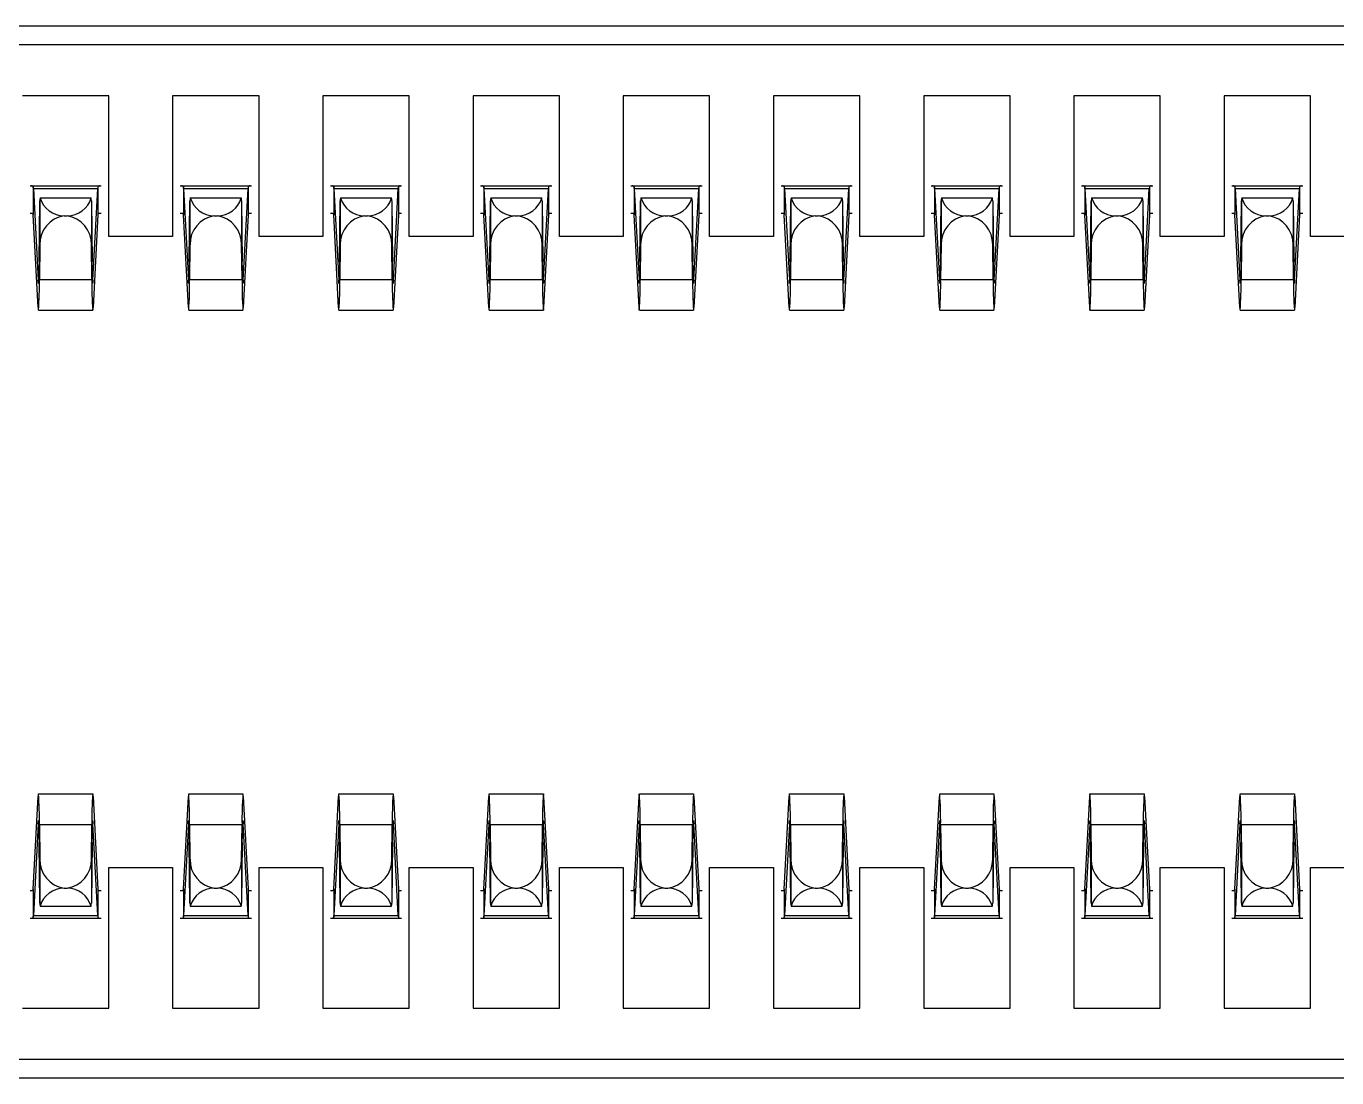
# Model space of a CAD drawing. Header units: millimetres. Extents: x -29 to 45, y -58 to 43.
# Drawn here: x -0.21 to 6.77, y 7.68 to 13.28 of the extents above; entities that cross this region are included whole.
import ezdxf

# ---------------------------------------------------------------- set-up
doc = ezdxf.new("R2010")
doc.units = ezdxf.units.MM

msp = doc.modelspace()

# ---------------------------------------------------------------- linework, layer by layer
at = {"color": 7, "linetype": 'Continuous', "lineweight": 25}
for p, q in [((12.2, 13.28), (-13.75, 13.28)), ((12.3, 13.18), (-13.75, 13.18)), ((0.23, 12.91), (-0.23, 12.91)), ((0.23, 12.16), (0.23, 12.91)), ((1.03, 12.91), (0.57, 12.91)), ((0.57, 12.91), (0.57, 12.16)), ((1.03, 12.16), (1.03, 12.91)), ((1.83, 12.91), (1.37, 12.91)), ((1.37, 12.91), (1.37, 12.16)), ((1.83, 12.16), (1.83, 12.91)), ((2.63, 12.91), (2.17, 12.91)), ((2.17, 12.91), (2.17, 12.16)), ((2.63, 12.16), (2.63, 12.91)), ((3.43, 12.91), (2.97, 12.91)), ((2.97, 12.91), (2.97, 12.16)), ((3.43, 12.16), (3.43, 12.91)), ((4.23, 12.91), (3.77, 12.91)), ((3.77, 12.91), (3.77, 12.16)), ((4.23, 12.16), (4.23, 12.91)), ((5.03, 12.91), (4.57, 12.91)), ((4.57, 12.91), (4.57, 12.16)), ((5.03, 12.16), (5.03, 12.91)), ((5.83, 12.91), (5.37, 12.91)), ((5.37, 12.91), (5.37, 12.16)), ((5.83, 12.16), (5.83, 12.91)), ((6.63, 12.91), (6.17, 12.91)), ((6.17, 12.91), (6.17, 12.16)), ((6.63, 12.16), (6.63, 12.91)), ((-0.1896, 12.43), (0.1896, 12.43)), ((0.6104, 12.43), (0.9896, 12.43)), ((1.4104, 12.43), (1.7896, 12.43)), ((2.2104, 12.43), (2.5896, 12.43)), ((3.0104, 12.43), (3.3896, 12.43)), ((3.8104, 12.43), (4.1896, 12.43)), ((4.6104, 12.43), (4.9896, 12.43)), ((5.4104, 12.43), (5.7896, 12.43)), ((6.2104, 12.43), (6.5896, 12.43)), ((-0.1722, 12.4238), (-0.1722, 12.2748)), ((-0.1717, 12.416), (-0.1455, 11.927)), ((-0.1717, 12.416), (0.1717, 12.416)), ((-0.1359, 12.366), (0.1359, 12.366)), ((0.1455, 11.927), (0.1717, 12.416)), ((0.1722, 12.4238), (0.1722, 12.2748)), ((0.6278, 12.4238), (0.6278, 12.2748)), ((0.6283, 12.416), (0.6545, 11.927)), ((0.6283, 12.416), (0.9717, 12.416)), ((0.6641, 12.366), (0.9359, 12.366)), ((0.9455, 11.927), (0.9717, 12.416)), ((0.9722, 12.4238), (0.9722, 12.2748)), ((1.4278, 12.4238), (1.4278, 12.2748)), ((1.4283, 12.416), (1.4545, 11.927)), ((1.4283, 12.416), (1.7717, 12.416)), ((1.4641, 12.366), (1.7359, 12.366)), ((1.7455, 11.927), (1.7717, 12.416)), ((1.7722, 12.4238), (1.7722, 12.2748)), ((2.2278, 12.4238), (2.2278, 12.2748)), ((2.2283, 12.416), (2.2545, 11.927)), ((2.2283, 12.416), (2.5717, 12.416)), ((2.2641, 12.366), (2.5359, 12.366)), ((2.5455, 11.927), (2.5717, 12.416)), ((2.5722, 12.4238), (2.5722, 12.2748)), ((3.0278, 12.4238), (3.0278, 12.2748)), ((3.0283, 12.416), (3.0545, 11.927)), ((3.0283, 12.416), (3.3717, 12.416)), ((3.0641, 12.366), (3.3359, 12.366)), ((3.3455, 11.927), (3.3717, 12.416)), ((3.3722, 12.4238), (3.3722, 12.2748)), ((3.8278, 12.4238), (3.8278, 12.2748)), ((3.8283, 12.416), (3.8545, 11.927)), ((3.8283, 12.416), (4.1717, 12.416)), ((3.8641, 12.366), (4.1359, 12.366)), ((4.1455, 11.927), (4.1717, 12.416)), ((4.1722, 12.4238), (4.1722, 12.2748)), ((4.6278, 12.4238), (4.6278, 12.2748)), ((4.6283, 12.416), (4.6545, 11.927)), ((4.6283, 12.416), (4.9717, 12.416)), ((4.6641, 12.366), (4.9359, 12.366)), ((4.9455, 11.927), (4.9717, 12.416)), ((4.9722, 12.4238), (4.9722, 12.2748)), ((5.4278, 12.4238), (5.4278, 12.2748)), ((5.4283, 12.416), (5.4545, 11.927)), ((5.4283, 12.416), (5.7717, 12.416)), ((5.4641, 12.366), (5.7359, 12.366)), ((5.7455, 11.927), (5.7717, 12.416)), ((5.7722, 12.4238), (5.7722, 12.2748)), ((6.2278, 12.4238), (6.2278, 12.2748)), ((6.2283, 12.416), (6.2545, 11.927)), ((6.2283, 12.416), (6.5717, 12.416)), ((6.2641, 12.366), (6.5359, 12.366)), ((6.5455, 11.927), (6.5717, 12.416)), ((6.5722, 12.4238), (6.5722, 12.2748)), ((-0.1896, 12.285), (-0.1751, 12.285)), ((-0.1412, 12.027), (-0.1375, 12.3498)), ((-0.1375, 12.3498), (-0.1375, 12.1151)), ((0.1375, 12.3498), (0.1375, 12.1151)), ((0.1375, 12.3498), (0.1412, 12.027)), ((0.1751, 12.285), (0.1896, 12.285)), ((0.6104, 12.285), (0.6249, 12.285)), ((0.6588, 12.027), (0.6625, 12.3498)), ((0.6625, 12.3498), (0.6625, 12.1151)), ((0.9375, 12.3498), (0.9375, 12.1151)), ((0.9375, 12.3498), (0.9412, 12.027)), ((0.9751, 12.285), (0.9896, 12.285)), ((1.4104, 12.285), (1.4249, 12.285)), ((1.4588, 12.027), (1.4625, 12.3498)), ((1.4625, 12.3498), (1.4625, 12.1151)), ((1.7375, 12.3498), (1.7375, 12.1151)), ((1.7375, 12.3498), (1.7412, 12.027)), ((1.7751, 12.285), (1.7896, 12.285)), ((2.2104, 12.285), (2.2249, 12.285)), ((2.2588, 12.027), (2.2625, 12.3498)), ((2.2625, 12.3498), (2.2625, 12.1151)), ((2.5375, 12.3498), (2.5375, 12.1151)), ((2.5375, 12.3498), (2.5412, 12.027)), ((2.5751, 12.285), (2.5896, 12.285)), ((3.0104, 12.285), (3.0249, 12.285)), ((3.0588, 12.027), (3.0625, 12.3498)), ((3.0625, 12.3498), (3.0625, 12.1151)), ((3.3375, 12.3498), (3.3375, 12.1151)), ((3.3375, 12.3498), (3.3412, 12.027)), ((3.3751, 12.285), (3.3896, 12.285)), ((3.8104, 12.285), (3.8249, 12.285)), ((3.8588, 12.027), (3.8625, 12.3498)), ((3.8625, 12.3498), (3.8625, 12.1151)), ((4.1375, 12.3498), (4.1375, 12.1151)), ((4.1375, 12.3498), (4.1412, 12.027)), ((4.1751, 12.285), (4.1896, 12.285)), ((4.6104, 12.285), (4.6249, 12.285)), ((4.6588, 12.027), (4.6625, 12.3498)), ((4.6625, 12.3498), (4.6625, 12.1151)), ((4.9375, 12.3498), (4.9375, 12.1151)), ((4.9375, 12.3498), (4.9412, 12.027)), ((4.9751, 12.285), (4.9896, 12.285)), ((5.4104, 12.285), (5.4249, 12.285)), ((5.4588, 12.027), (5.4625, 12.3498)), ((5.4625, 12.3498), (5.4625, 12.1151)), ((5.7375, 12.3498), (5.7375, 12.1151)), ((5.7375, 12.3498), (5.7412, 12.027)), ((5.7751, 12.285), (5.7896, 12.285)), ((6.2104, 12.285), (6.2249, 12.285)), ((6.2588, 12.027), (6.2625, 12.3498)), ((6.2625, 12.3498), (6.2625, 12.1151)), ((6.5375, 12.3498), (6.5375, 12.1151)), ((6.5375, 12.3498), (6.5412, 12.027)), ((6.5751, 12.285), (6.5896, 12.285)), ((-0.146, 11.782), (-0.1722, 12.2748)), ((-0.0081, 12.271), (0.0081, 12.271)), ((0.1722, 12.2748), (0.146, 11.782)), ((0.654, 11.782), (0.6278, 12.2748)), ((0.7919, 12.271), (0.8081, 12.271)), ((0.9722, 12.2748), (0.946, 11.782)), ((1.454, 11.782), (1.4278, 12.2748)), ((1.5919, 12.271), (1.6081, 12.271)), ((1.7722, 12.2748), (1.746, 11.782)), ((2.254, 11.782), (2.2278, 12.2748)), ((2.3919, 12.271), (2.4081, 12.271)), ((2.5722, 12.2748), (2.546, 11.782)), ((3.054, 11.782), (3.0278, 12.2748)), ((3.1919, 12.271), (3.2081, 12.271)), ((3.3722, 12.2748), (3.346, 11.782)), ((3.854, 11.782), (3.8278, 12.2748)), ((3.9919, 12.271), (4.0081, 12.271)), ((4.1722, 12.2748), (4.146, 11.782)), ((4.654, 11.782), (4.6278, 12.2748)), ((4.7919, 12.271), (4.8081, 12.271)), ((4.9722, 12.2748), (4.946, 11.782)), ((5.454, 11.782), (5.4278, 12.2748)), ((5.5919, 12.271), (5.6081, 12.271)), ((5.7722, 12.2748), (5.746, 11.782)), ((6.254, 11.782), (6.2278, 12.2748)), ((6.3919, 12.271), (6.4081, 12.271)), ((6.5722, 12.2748), (6.546, 11.782)), ((0.57, 12.16), (0.23, 12.16)), ((1.37, 12.16), (1.03, 12.16)), ((2.17, 12.16), (1.83, 12.16)), ((2.97, 12.16), (2.63, 12.16)), ((3.77, 12.16), (3.43, 12.16)), ((4.57, 12.16), (4.23, 12.16)), ((5.37, 12.16), (5.03, 12.16)), ((6.17, 12.16), (5.83, 12.16)), ((6.97, 12.16), (6.63, 12.16)), ((-0.1375, 12.1151), (-0.1396, 11.9319)), ((0.1396, 11.9319), (0.1375, 12.1151)), ((0.6625, 12.1151), (0.6604, 11.9319)), ((0.9396, 11.9319), (0.9375, 12.1151)), ((1.4625, 12.1151), (1.4604, 11.9319)), ((1.7396, 11.9319), (1.7375, 12.1151)), ((2.2625, 12.1151), (2.2604, 11.9319)), ((2.5396, 11.9319), (2.5375, 12.1151)), ((3.0625, 12.1151), (3.0604, 11.9319)), ((3.3396, 11.9319), (3.3375, 12.1151)), ((3.8625, 12.1151), (3.8604, 11.9319)), ((4.1396, 11.9319), (4.1375, 12.1151)), ((4.6625, 12.1151), (4.6604, 11.9319)), ((4.9396, 11.9319), (4.9375, 12.1151)), ((5.4625, 12.1151), (5.4604, 11.9319)), ((5.7396, 11.9319), (5.7375, 12.1151)), ((6.2625, 12.1151), (6.2604, 11.9319)), ((6.5396, 11.9319), (6.5375, 12.1151)), ((-0.1455, 11.927), (-0.1429, 11.927)), ((-0.1396, 11.9319), (0.1396, 11.9319)), ((0.1429, 11.927), (0.1455, 11.927)), ((0.6545, 11.927), (0.6571, 11.927)), ((0.6604, 11.9319), (0.9396, 11.9319)), ((0.9429, 11.927), (0.9455, 11.927)), ((1.4545, 11.927), (1.4571, 11.927)), ((1.4604, 11.9319), (1.7396, 11.9319)), ((1.7429, 11.927), (1.7455, 11.927)), ((2.2545, 11.927), (2.2571, 11.927)), ((2.2604, 11.9319), (2.5396, 11.9319)), ((2.5429, 11.927), (2.5455, 11.927)), ((3.0545, 11.927), (3.0571, 11.927)), ((3.0604, 11.9319), (3.3396, 11.9319)), ((3.3429, 11.927), (3.3455, 11.927)), ((3.8545, 11.927), (3.8571, 11.927)), ((3.8604, 11.9319), (4.1396, 11.9319)), ((4.1429, 11.927), (4.1455, 11.927)), ((4.6545, 11.927), (4.6571, 11.927)), ((4.6604, 11.9319), (4.9396, 11.9319)), ((4.9429, 11.927), (4.9455, 11.927)), ((5.4545, 11.927), (5.4571, 11.927)), ((5.4604, 11.9319), (5.7396, 11.9319)), ((5.7429, 11.927), (5.7455, 11.927)), ((6.2545, 11.927), (6.2571, 11.927)), ((6.2604, 11.9319), (6.5396, 11.9319)), ((6.5429, 11.927), (6.5455, 11.927)), ((-0.1444, 11.768), (0.1444, 11.768)), ((0.6556, 11.768), (0.9444, 11.768)), ((1.4556, 11.768), (1.7444, 11.768)), ((2.2556, 11.768), (2.5444, 11.768)), ((3.0556, 11.768), (3.3444, 11.768)), ((3.8556, 11.768), (4.1444, 11.768)), ((4.6556, 11.768), (4.9444, 11.768)), ((5.4556, 11.768), (5.7444, 11.768)), ((6.2556, 11.768), (6.5444, 11.768)), ((-0.1722, 8.6852), (-0.146, 9.178)), ((-0.1444, 9.192), (0.1444, 9.192)), ((0.146, 9.178), (0.1722, 8.6852)), ((0.6278, 8.6852), (0.654, 9.178)), ((0.6556, 9.192), (0.9444, 9.192)), ((0.946, 9.178), (0.9722, 8.6852)), ((1.4278, 8.6852), (1.454, 9.178)), ((1.4556, 9.192), (1.7444, 9.192)), ((1.746, 9.178), (1.7722, 8.6852)), ((2.2278, 8.6852), (2.254, 9.178)), ((2.2556, 9.192), (2.5444, 9.192)), ((2.546, 9.178), (2.5722, 8.6852)), ((3.0278, 8.6852), (3.054, 9.178)), ((3.0556, 9.192), (3.3444, 9.192)), ((3.346, 9.178), (3.3722, 8.6852)), ((3.8278, 8.6852), (3.854, 9.178)), ((3.8556, 9.192), (4.1444, 9.192)), ((4.146, 9.178), (4.1722, 8.6852)), ((4.6278, 8.6852), (4.654, 9.178)), ((4.6556, 9.192), (4.9444, 9.192)), ((4.946, 9.178), (4.9722, 8.6852)), ((5.4278, 8.6852), (5.454, 9.178)), ((5.4556, 9.192), (5.7444, 9.192)), ((5.746, 9.178), (5.7722, 8.6852)), ((6.2278, 8.6852), (6.254, 9.178)), ((6.2556, 9.192), (6.5444, 9.192)), ((6.546, 9.178), (6.5722, 8.6852)), ((-0.1455, 9.033), (-0.1717, 8.544)), ((-0.1455, 9.033), (-0.1429, 9.033)), ((-0.1396, 9.0281), (-0.1375, 8.8449)), ((-0.1396, 9.0281), (0.1396, 9.0281)), ((0.1375, 8.8449), (0.1396, 9.0281)), ((0.1429, 9.033), (0.1455, 9.033)), ((0.1717, 8.544), (0.1455, 9.033)), ((0.6545, 9.033), (0.6283, 8.544)), ((0.6545, 9.033), (0.6571, 9.033)), ((0.6604, 9.0281), (0.6625, 8.8449)), ((0.6604, 9.0281), (0.9396, 9.0281)), ((0.9375, 8.8449), (0.9396, 9.0281)), ((0.9429, 9.033), (0.9455, 9.033)), ((0.9717, 8.544), (0.9455, 9.033)), ((1.4545, 9.033), (1.4283, 8.544)), ((1.4545, 9.033), (1.4571, 9.033)), ((1.4604, 9.0281), (1.4625, 8.8449)), ((1.4604, 9.0281), (1.7396, 9.0281)), ((1.7375, 8.8449), (1.7396, 9.0281)), ((1.7429, 9.033), (1.7455, 9.033)), ((1.7717, 8.544), (1.7455, 9.033)), ((2.2545, 9.033), (2.2283, 8.544)), ((2.2545, 9.033), (2.2571, 9.033)), ((2.2604, 9.0281), (2.2625, 8.8449)), ((2.2604, 9.0281), (2.5396, 9.0281)), ((2.5375, 8.8449), (2.5396, 9.0281)), ((2.5429, 9.033), (2.5455, 9.033)), ((2.5717, 8.544), (2.5455, 9.033)), ((3.0545, 9.033), (3.0283, 8.544)), ((3.0545, 9.033), (3.0571, 9.033)), ((3.0604, 9.0281), (3.0625, 8.8449)), ((3.0604, 9.0281), (3.3396, 9.0281)), ((3.3375, 8.8449), (3.3396, 9.0281)), ((3.3429, 9.033), (3.3455, 9.033)), ((3.3717, 8.544), (3.3455, 9.033)), ((3.8545, 9.033), (3.8283, 8.544)), ((3.8545, 9.033), (3.8571, 9.033)), ((3.8604, 9.0281), (3.8625, 8.8449)), ((3.8604, 9.0281), (4.1396, 9.0281)), ((4.1375, 8.8449), (4.1396, 9.0281)), ((4.1429, 9.033), (4.1455, 9.033)), ((4.1717, 8.544), (4.1455, 9.033)), ((4.6545, 9.033), (4.6283, 8.544)), ((4.6545, 9.033), (4.6571, 9.033)), ((4.6604, 9.0281), (4.6625, 8.8449)), ((4.6604, 9.0281), (4.9396, 9.0281)), ((4.9375, 8.8449), (4.9396, 9.0281)), ((4.9429, 9.033), (4.9455, 9.033)), ((4.9717, 8.544), (4.9455, 9.033)), ((5.4545, 9.033), (5.4283, 8.544)), ((5.4545, 9.033), (5.4571, 9.033)), ((5.4604, 9.0281), (5.4625, 8.8449)), ((5.4604, 9.0281), (5.7396, 9.0281)), ((5.7375, 8.8449), (5.7396, 9.0281)), ((5.7429, 9.033), (5.7455, 9.033)), ((5.7717, 8.544), (5.7455, 9.033)), ((6.2545, 9.033), (6.2283, 8.544)), ((6.2545, 9.033), (6.2571, 9.033)), ((6.2604, 9.0281), (6.2625, 8.8449)), ((6.2604, 9.0281), (6.5396, 9.0281)), ((6.5375, 8.8449), (6.5396, 9.0281)), ((6.5429, 9.033), (6.5455, 9.033)), ((6.5717, 8.544), (6.5455, 9.033)), ((-0.1375, 8.6102), (-0.1412, 8.933)), ((0.1412, 8.933), (0.1375, 8.6102)), ((0.6625, 8.6102), (0.6588, 8.933)), ((0.9412, 8.933), (0.9375, 8.6102)), ((1.4625, 8.6102), (1.4588, 8.933)), ((1.7412, 8.933), (1.7375, 8.6102)), ((2.2625, 8.6102), (2.2588, 8.933)), ((2.5412, 8.933), (2.5375, 8.6102)), ((3.0625, 8.6102), (3.0588, 8.933)), ((3.3412, 8.933), (3.3375, 8.6102)), ((3.8625, 8.6102), (3.8588, 8.933)), ((4.1412, 8.933), (4.1375, 8.6102)), ((4.6625, 8.6102), (4.6588, 8.933)), ((4.9412, 8.933), (4.9375, 8.6102)), ((5.4625, 8.6102), (5.4588, 8.933)), ((5.7412, 8.933), (5.7375, 8.6102)), ((6.2625, 8.6102), (6.2588, 8.933)), ((6.5412, 8.933), (6.5375, 8.6102)), ((-0.1375, 8.8449), (-0.1375, 8.6102)), ((0.1375, 8.8449), (0.1375, 8.6102)), ((0.23, 8.05), (0.23, 8.8)), ((0.23, 8.8), (0.57, 8.8)), ((0.57, 8.8), (0.57, 8.05)), ((0.6625, 8.8449), (0.6625, 8.6102)), ((0.9375, 8.8449), (0.9375, 8.6102)), ((1.03, 8.05), (1.03, 8.8)), ((1.03, 8.8), (1.37, 8.8)), ((1.37, 8.8), (1.37, 8.05)), ((1.4625, 8.8449), (1.4625, 8.6102)), ((1.7375, 8.8449), (1.7375, 8.6102)), ((1.83, 8.05), (1.83, 8.8)), ((1.83, 8.8), (2.17, 8.8)), ((2.17, 8.8), (2.17, 8.05)), ((2.2625, 8.8449), (2.2625, 8.6102)), ((2.5375, 8.8449), (2.5375, 8.6102)), ((2.63, 8.05), (2.63, 8.8)), ((2.63, 8.8), (2.97, 8.8)), ((2.97, 8.8), (2.97, 8.05)), ((3.0625, 8.8449), (3.0625, 8.6102)), ((3.3375, 8.8449), (3.3375, 8.6102)), ((3.43, 8.05), (3.43, 8.8)), ((3.43, 8.8), (3.77, 8.8)), ((3.77, 8.8), (3.77, 8.05)), ((3.8625, 8.8449), (3.8625, 8.6102)), ((4.1375, 8.8449), (4.1375, 8.6102)), ((4.23, 8.05), (4.23, 8.8)), ((4.23, 8.8), (4.57, 8.8)), ((4.57, 8.8), (4.57, 8.05)), ((4.6625, 8.8449), (4.6625, 8.6102)), ((4.9375, 8.8449), (4.9375, 8.6102)), ((5.03, 8.8), (5.37, 8.8)), ((5.03, 8.05), (5.03, 8.8)), ((5.37, 8.8), (5.37, 8.05)), ((5.4625, 8.8449), (5.4625, 8.6102)), ((5.7375, 8.8449), (5.7375, 8.6102)), ((5.83, 8.05), (5.83, 8.8)), ((5.83, 8.8), (6.17, 8.8)), ((6.17, 8.8), (6.17, 8.05)), ((6.2625, 8.8449), (6.2625, 8.6102)), ((6.5375, 8.8449), (6.5375, 8.6102)), ((6.63, 8.05), (6.63, 8.8)), ((6.63, 8.8), (6.97, 8.8)), ((-0.1751, 8.675), (-0.1896, 8.675)), ((-0.1722, 8.6852), (-0.1722, 8.5362)), ((-0.0081, 8.689), (0.0081, 8.689)), ((0.1722, 8.6852), (0.1722, 8.5362)), ((0.1896, 8.675), (0.1751, 8.675)), ((0.6249, 8.675), (0.6104, 8.675)), ((0.6278, 8.6852), (0.6278, 8.5362)), ((0.7919, 8.689), (0.8081, 8.689)), ((0.9722, 8.6852), (0.9722, 8.5362)), ((0.9896, 8.675), (0.9751, 8.675)), ((1.4249, 8.675), (1.4104, 8.675)), ((1.4278, 8.6852), (1.4278, 8.5362)), ((1.5919, 8.689), (1.6081, 8.689)), ((1.7722, 8.6852), (1.7722, 8.5362)), ((1.7896, 8.675), (1.7751, 8.675)), ((2.2249, 8.675), (2.2104, 8.675)), ((2.2278, 8.6852), (2.2278, 8.5362)), ((2.3919, 8.689), (2.4081, 8.689)), ((2.5722, 8.6852), (2.5722, 8.5362)), ((2.5896, 8.675), (2.5751, 8.675)), ((3.0249, 8.675), (3.0104, 8.675)), ((3.0278, 8.6852), (3.0278, 8.5362)), ((3.1919, 8.689), (3.2081, 8.689)), ((3.3722, 8.6852), (3.3722, 8.5362)), ((3.3896, 8.675), (3.3751, 8.675)), ((3.8249, 8.675), (3.8104, 8.675)), ((3.8278, 8.6852), (3.8278, 8.5362)), ((3.9919, 8.689), (4.0081, 8.689)), ((4.1722, 8.6852), (4.1722, 8.5362)), ((4.1896, 8.675), (4.1751, 8.675)), ((4.6249, 8.675), (4.6104, 8.675)), ((4.6278, 8.6852), (4.6278, 8.5362)), ((4.7919, 8.689), (4.8081, 8.689)), ((4.9722, 8.6852), (4.9722, 8.5362)), ((4.9896, 8.675), (4.9751, 8.675)), ((5.4249, 8.675), (5.4104, 8.675)), ((5.4278, 8.6852), (5.4278, 8.5362)), ((5.5919, 8.689), (5.6081, 8.689)), ((5.7722, 8.6852), (5.7722, 8.5362)), ((5.7896, 8.675), (5.7751, 8.675)), ((6.2249, 8.675), (6.2104, 8.675)), ((6.2278, 8.6852), (6.2278, 8.5362)), ((6.3919, 8.689), (6.4081, 8.689)), ((6.5722, 8.6852), (6.5722, 8.5362)), ((6.5896, 8.675), (6.5751, 8.675)), ((-0.1359, 8.594), (0.1359, 8.594)), ((0.6641, 8.594), (0.9359, 8.594)), ((1.4641, 8.594), (1.7359, 8.594)), ((2.2641, 8.594), (2.5359, 8.594)), ((3.0641, 8.594), (3.3359, 8.594)), ((3.8641, 8.594), (4.1359, 8.594)), ((4.6641, 8.594), (4.9359, 8.594)), ((5.4641, 8.594), (5.7359, 8.594)), ((6.2641, 8.594), (6.5359, 8.594)), ((-0.1896, 8.53), (0.1896, 8.53)), ((-0.1717, 8.544), (0.1717, 8.544)), ((0.6104, 8.53), (0.9896, 8.53)), ((0.6283, 8.544), (0.9717, 8.544)), ((1.4104, 8.53), (1.7896, 8.53)), ((1.4283, 8.544), (1.7717, 8.544)), ((2.2104, 8.53), (2.5896, 8.53)), ((2.2283, 8.544), (2.5717, 8.544)), ((3.0104, 8.53), (3.3896, 8.53)), ((3.0283, 8.544), (3.3717, 8.544)), ((3.8104, 8.53), (4.1896, 8.53)), ((3.8283, 8.544), (4.1717, 8.544)), ((4.6104, 8.53), (4.9896, 8.53)), ((4.6283, 8.544), (4.9717, 8.544)), ((5.4104, 8.53), (5.7896, 8.53)), ((5.4283, 8.544), (5.7717, 8.544)), ((6.2104, 8.53), (6.5896, 8.53)), ((6.2283, 8.544), (6.5717, 8.544)), ((-0.23, 8.05), (0.23, 8.05)), ((0.57, 8.05), (1.03, 8.05)), ((1.37, 8.05), (1.83, 8.05)), ((2.17, 8.05), (2.63, 8.05)), ((2.97, 8.05), (3.43, 8.05)), ((3.77, 8.05), (4.23, 8.05)), ((4.57, 8.05), (5.03, 8.05)), ((5.37, 8.05), (5.83, 8.05)), ((6.17, 8.05), (6.63, 8.05)), ((-13.75, 7.78), (13.75, 7.78)), ((-13.75, 7.68), (13.75, 7.68))]:
    msp.add_line(p, q, dxfattribs=at)
at = {"color": 7, "linetype": 'Continuous', "lineweight": 25, "flags": 128}
for points in [[(-0.1412, 12.027), (-0.1417, 11.9881), (-0.1422, 11.956), (-0.1428, 11.9317), (-0.1434, 11.9163), (-0.1441, 11.9103), (-0.1448, 11.9139), (-0.1455, 11.927)], [(0.1455, 11.927), (0.1448, 11.9139), (0.1441, 11.9103), (0.1434, 11.9163), (0.1428, 11.9317), (0.1422, 11.956), (0.1417, 11.9881), (0.1412, 12.027)], [(0.6588, 12.027), (0.6583, 11.9881), (0.6578, 11.956), (0.6572, 11.9317), (0.6566, 11.9163), (0.6559, 11.9103), (0.6552, 11.9139), (0.6545, 11.927)], [(0.9455, 11.927), (0.9448, 11.9139), (0.9441, 11.9103), (0.9434, 11.9163), (0.9428, 11.9317), (0.9422, 11.956), (0.9417, 11.9881), (0.9412, 12.027)], [(1.4588, 12.027), (1.4583, 11.9881), (1.4578, 11.956), (1.4572, 11.9317), (1.4566, 11.9163), (1.4559, 11.9103), (1.4552, 11.9139), (1.4545, 11.927)], [(1.7455, 11.927), (1.7448, 11.9139), (1.7441, 11.9103), (1.7434, 11.9163), (1.7428, 11.9317), (1.7422, 11.956), (1.7417, 11.9881), (1.7412, 12.027)], [(2.2588, 12.027), (2.2583, 11.9881), (2.2578, 11.956), (2.2572, 11.9317), (2.2566, 11.9163), (2.2559, 11.9103), (2.2552, 11.9139), (2.2545, 11.927)], [(2.5455, 11.927), (2.5448, 11.9139), (2.5441, 11.9103), (2.5434, 11.9163), (2.5428, 11.9317), (2.5422, 11.956), (2.5417, 11.9881), (2.5412, 12.027)], [(3.0588, 12.027), (3.0583, 11.9881), (3.0578, 11.956), (3.0572, 11.9317), (3.0566, 11.9163), (3.0559, 11.9103), (3.0552, 11.9139), (3.0545, 11.927)], [(3.3455, 11.927), (3.3448, 11.9139), (3.3441, 11.9103), (3.3434, 11.9163), (3.3428, 11.9317), (3.3422, 11.956), (3.3417, 11.9881), (3.3412, 12.027)], [(3.8588, 12.027), (3.8583, 11.9881), (3.8578, 11.956), (3.8572, 11.9317), (3.8566, 11.9163), (3.8559, 11.9103), (3.8552, 11.9139), (3.8545, 11.927)], [(4.1455, 11.927), (4.1448, 11.9139), (4.1441, 11.9103), (4.1434, 11.9163), (4.1428, 11.9317), (4.1422, 11.956), (4.1417, 11.9881), (4.1412, 12.027)], [(4.6588, 12.027), (4.6583, 11.9881), (4.6578, 11.956), (4.6572, 11.9317), (4.6566, 11.9163), (4.6559, 11.9103), (4.6552, 11.9139), (4.6545, 11.927)], [(4.9455, 11.927), (4.9448, 11.9139), (4.9441, 11.9103), (4.9434, 11.9163), (4.9428, 11.9317), (4.9422, 11.956), (4.9417, 11.9881), (4.9412, 12.027)], [(5.4588, 12.027), (5.4583, 11.9881), (5.4578, 11.956), (5.4572, 11.9317), (5.4566, 11.9163), (5.4559, 11.9103), (5.4552, 11.9139), (5.4545, 11.927)], [(5.7455, 11.927), (5.7448, 11.9139), (5.7441, 11.9103), (5.7434, 11.9163), (5.7428, 11.9317), (5.7422, 11.956), (5.7417, 11.9881), (5.7412, 12.027)], [(6.2588, 12.027), (6.2583, 11.9881), (6.2578, 11.956), (6.2572, 11.9317), (6.2566, 11.9163), (6.2559, 11.9103), (6.2552, 11.9139), (6.2545, 11.927)], [(6.5455, 11.927), (6.5448, 11.9139), (6.5441, 11.9103), (6.5434, 11.9163), (6.5428, 11.9317), (6.5422, 11.956), (6.5417, 11.9881), (6.5412, 12.027)], [(-0.1455, 9.033), (-0.1448, 9.0461), (-0.1441, 9.0497), (-0.1434, 9.0437), (-0.1428, 9.0283), (-0.1422, 9.004), (-0.1417, 8.9719), (-0.1412, 8.933)], [(0.1412, 8.933), (0.1417, 8.9719), (0.1422, 9.004), (0.1428, 9.0283), (0.1434, 9.0437), (0.1441, 9.0497), (0.1448, 9.0461), (0.1455, 9.033)], [(0.6545, 9.033), (0.6552, 9.0461), (0.6559, 9.0497), (0.6566, 9.0437), (0.6572, 9.0283), (0.6578, 9.004), (0.6583, 8.9719), (0.6588, 8.933)], [(0.9412, 8.933), (0.9417, 8.9719), (0.9422, 9.004), (0.9428, 9.0283), (0.9434, 9.0437), (0.9441, 9.0497), (0.9448, 9.0461), (0.9455, 9.033)], [(1.4545, 9.033), (1.4552, 9.0461), (1.4559, 9.0497), (1.4566, 9.0437), (1.4572, 9.0283), (1.4578, 9.004), (1.4583, 8.9719), (1.4588, 8.933)], [(1.7412, 8.933), (1.7417, 8.9719), (1.7422, 9.004), (1.7428, 9.0283), (1.7434, 9.0437), (1.7441, 9.0497), (1.7448, 9.0461), (1.7455, 9.033)], [(2.2545, 9.033), (2.2552, 9.0461), (2.2559, 9.0497), (2.2566, 9.0437), (2.2572, 9.0283), (2.2578, 9.004), (2.2583, 8.9719), (2.2588, 8.933)], [(2.5412, 8.933), (2.5417, 8.9719), (2.5422, 9.004), (2.5428, 9.0283), (2.5434, 9.0437), (2.5441, 9.0497), (2.5448, 9.0461), (2.5455, 9.033)], [(3.0545, 9.033), (3.0552, 9.0461), (3.0559, 9.0497), (3.0566, 9.0437), (3.0572, 9.0283), (3.0578, 9.004), (3.0583, 8.9719), (3.0588, 8.933)], [(3.3412, 8.933), (3.3417, 8.9719), (3.3422, 9.004), (3.3428, 9.0283), (3.3434, 9.0437), (3.3441, 9.0497), (3.3448, 9.0461), (3.3455, 9.033)], [(3.8545, 9.033), (3.8552, 9.0461), (3.8559, 9.0497), (3.8566, 9.0437), (3.8572, 9.0283), (3.8578, 9.004), (3.8583, 8.9719), (3.8588, 8.933)], [(4.1412, 8.933), (4.1417, 8.9719), (4.1422, 9.004), (4.1428, 9.0283), (4.1434, 9.0437), (4.1441, 9.0497), (4.1448, 9.0461), (4.1455, 9.033)], [(4.6545, 9.033), (4.6552, 9.0461), (4.6559, 9.0497), (4.6566, 9.0437), (4.6572, 9.0283), (4.6578, 9.004), (4.6583, 8.9719), (4.6588, 8.933)], [(4.9412, 8.933), (4.9417, 8.9719), (4.9422, 9.004), (4.9428, 9.0283), (4.9434, 9.0437), (4.9441, 9.0497), (4.9448, 9.0461), (4.9455, 9.033)], [(5.4545, 9.033), (5.4552, 9.0461), (5.4559, 9.0497), (5.4566, 9.0437), (5.4572, 9.0283), (5.4578, 9.004), (5.4583, 8.9719), (5.4588, 8.933)], [(5.7412, 8.933), (5.7417, 8.9719), (5.7422, 9.004), (5.7428, 9.0283), (5.7434, 9.0437), (5.7441, 9.0497), (5.7448, 9.0461), (5.7455, 9.033)], [(6.2545, 9.033), (6.2552, 9.0461), (6.2559, 9.0497), (6.2566, 9.0437), (6.2572, 9.0283), (6.2578, 9.004), (6.2583, 8.9719), (6.2588, 8.933)], [(6.5412, 8.933), (6.5417, 8.9719), (6.5422, 9.004), (6.5428, 9.0283), (6.5434, 9.0437), (6.5441, 9.0497), (6.5448, 9.0461), (6.5455, 9.033)]]:
    msp.add_lwpolyline(points, dxfattribs=at)
at = {"color": 7, "linetype": 'Continuous', "lineweight": 25}
for centre, radius, start, end in [((-0.4639, 12.4012), 0.2926, 2.901, 4.43279), ((0.0615, 12.3389), 0.1993, 172.17078, 176.84435), ((-0.0087, 12.4038), 0.1328, 196.53104, 270.22231), ((0.0113, 12.4002), 0.1292, 268.59197, 344.65469), ((-0.0615, 12.3389), 0.1993, 3.15565, 7.82922), ((0.4639, 12.4012), 0.2926, 175.56721, 177.099), ((0.3361, 12.4012), 0.2926, 2.901, 4.43279), ((0.8615, 12.3389), 0.1993, 172.17078, 176.84435), ((0.7913, 12.4038), 0.1328, 196.53104, 270.22231), ((0.8113, 12.4002), 0.1292, 268.59197, 344.65469), ((0.7385, 12.3389), 0.1993, 3.15565, 7.82922), ((1.2639, 12.4012), 0.2926, 175.56721, 177.099), ((1.1361, 12.4012), 0.2926, 2.901, 4.43279), ((1.6615, 12.3389), 0.1993, 172.17078, 176.84435), ((1.5913, 12.4038), 0.1328, 196.53104, 270.22231), ((1.6113, 12.4002), 0.1292, 268.59197, 344.65469), ((1.5385, 12.3389), 0.1993, 3.15565, 7.82922), ((2.0639, 12.4012), 0.2926, 175.56721, 177.099), ((1.9361, 12.4012), 0.2926, 2.901, 4.43279), ((2.4615, 12.3389), 0.1993, 172.17078, 176.84435), ((2.3913, 12.4038), 0.1328, 196.53104, 270.22231), ((2.4113, 12.4002), 0.1292, 268.59197, 344.65469), ((2.3385, 12.3389), 0.1993, 3.15565, 7.82922), ((2.8639, 12.4012), 0.2926, 175.56721, 177.099), ((2.7361, 12.4012), 0.2926, 2.901, 4.43279), ((3.2615, 12.3389), 0.1993, 172.17078, 176.84435), ((3.1913, 12.4038), 0.1328, 196.53104, 270.22231), ((3.2113, 12.4002), 0.1292, 268.59197, 344.65469), ((3.1385, 12.3389), 0.1993, 3.15565, 7.82922), ((3.6639, 12.4012), 0.2926, 175.56721, 177.099), ((3.5361, 12.4012), 0.2926, 2.901, 4.43279), ((4.0615, 12.3389), 0.1993, 172.17078, 176.84435), ((3.9913, 12.4038), 0.1328, 196.53104, 270.22231), ((4.0113, 12.4002), 0.1292, 268.59197, 344.65469), ((3.9385, 12.3389), 0.1993, 3.15565, 7.82922), ((4.4639, 12.4012), 0.2926, 175.56721, 177.099), ((4.3361, 12.4012), 0.2926, 2.901, 4.43279), ((4.8615, 12.3389), 0.1993, 172.17078, 176.84435), ((4.7913, 12.4038), 0.1328, 196.53104, 270.22231), ((4.8113, 12.4002), 0.1292, 268.59197, 344.65469), ((4.7385, 12.3389), 0.1993, 3.15565, 7.82922), ((5.2639, 12.4012), 0.2926, 175.56721, 177.099), ((5.1361, 12.4012), 0.2926, 2.901, 4.43279), ((5.6615, 12.3389), 0.1993, 172.17078, 176.84435), ((5.5913, 12.4038), 0.1328, 196.53104, 270.22231), ((5.6113, 12.4002), 0.1292, 268.59197, 344.65469), ((5.5385, 12.3389), 0.1993, 3.15565, 7.82922), ((6.0639, 12.4012), 0.2926, 175.56721, 177.099), ((5.9361, 12.4012), 0.2926, 2.901, 4.43279), ((6.4615, 12.3389), 0.1993, 172.17078, 176.84435), ((6.3913, 12.4038), 0.1328, 196.53104, 270.22231), ((6.4113, 12.4002), 0.1292, 268.59197, 344.65469), ((6.3385, 12.3389), 0.1993, 3.15565, 7.82922), ((6.8639, 12.4012), 0.2926, 175.56721, 177.099), ((-0.1966, 12.2732), 0.0245, 3.66815, 28.79072), ((0.1966, 12.2732), 0.0245, 151.20928, 176.33185), ((0.6034, 12.2732), 0.0245, 3.66815, 28.79072), ((0.9966, 12.2732), 0.0245, 151.20928, 176.33185), ((1.4034, 12.2732), 0.0245, 3.66815, 28.79072), ((1.7966, 12.2732), 0.0245, 151.20928, 176.33185), ((2.2034, 12.2732), 0.0245, 3.66815, 28.79072), ((2.5966, 12.2732), 0.0245, 151.20928, 176.33185), ((3.0034, 12.2732), 0.0245, 3.66815, 28.79072), ((3.3966, 12.2732), 0.0245, 151.20928, 176.33185), ((3.8034, 12.2732), 0.0245, 3.66815, 28.79072), ((4.1966, 12.2732), 0.0245, 151.20928, 176.33185), ((4.6034, 12.2732), 0.0245, 3.66815, 28.79072), ((4.9966, 12.2732), 0.0245, 151.20928, 176.33185), ((5.4034, 12.2732), 0.0245, 3.66815, 28.79072), ((5.7966, 12.2732), 0.0245, 151.20928, 176.33185), ((6.2034, 12.2732), 0.0245, 3.66815, 28.79072), ((6.5966, 12.2732), 0.0245, 151.20928, 176.33185), ((0.0171, 12.1184), 0.1546, 99.39617, 181.24139), ((-0.0171, 12.1184), 0.1546, 358.75861, 80.60383), ((0.8171, 12.1184), 0.1546, 99.39617, 181.24139), ((0.7829, 12.1184), 0.1546, 358.75861, 80.60383), ((1.6171, 12.1184), 0.1546, 99.39617, 181.24139), ((1.5829, 12.1184), 0.1546, 358.75861, 80.60383), ((2.4171, 12.1184), 0.1546, 99.39617, 181.24139), ((2.3829, 12.1184), 0.1546, 358.75861, 80.60383), ((3.2171, 12.1184), 0.1546, 99.39617, 181.24139), ((3.1829, 12.1184), 0.1546, 358.75861, 80.60383), ((4.0171, 12.1184), 0.1546, 99.39617, 181.24139), ((3.9829, 12.1184), 0.1546, 358.75861, 80.60383), ((4.8171, 12.1184), 0.1546, 99.39617, 181.24139), ((4.7829, 12.1184), 0.1546, 358.75861, 80.60383), ((5.6171, 12.1184), 0.1546, 99.39617, 181.24139), ((5.5829, 12.1184), 0.1546, 358.75861, 80.60383), ((6.4171, 12.1184), 0.1546, 99.39617, 181.24139), ((6.3829, 12.1184), 0.1546, 358.75861, 80.60383), ((-1.9429, 11.9031), 1.8035, 355.70433, 0.91633), ((2.2556, 11.9123), 2.1161, 179.46883, 183.9105), ((-1.1429, 11.9031), 1.8035, 355.70433, 0.91633), ((3.0556, 11.9123), 2.1161, 179.46883, 183.9105), ((-0.3429, 11.9031), 1.8035, 355.70433, 0.91633), ((3.8556, 11.9123), 2.1161, 179.46883, 183.9105), ((0.4571, 11.9031), 1.8035, 355.70433, 0.91633), ((4.6556, 11.9123), 2.1161, 179.46883, 183.9105), ((1.2571, 11.9031), 1.8035, 355.70433, 0.91633), ((5.4556, 11.9123), 2.1161, 179.46883, 183.9105), ((2.0571, 11.9031), 1.8035, 355.70433, 0.91633), ((6.2556, 11.9123), 2.1161, 179.46883, 183.9105), ((2.8571, 11.9031), 1.8035, 355.70433, 0.91633), ((7.0556, 11.9123), 2.1161, 179.46883, 183.9105), ((3.6571, 11.9031), 1.8035, 355.70433, 0.91633), ((7.8556, 11.9123), 2.1161, 179.46883, 183.9105), ((4.4571, 11.9031), 1.8035, 355.70433, 0.91633), ((8.6556, 11.9123), 2.1161, 179.46883, 183.9105), ((-0.0986, 11.7802), 0.0475, 177.86927, 194.93838), ((0.0986, 11.7802), 0.0475, 345.06162, 2.13073), ((0.7014, 11.7802), 0.0475, 177.86927, 194.93838), ((0.8986, 11.7802), 0.0475, 345.06162, 2.13073), ((1.5014, 11.7802), 0.0475, 177.86927, 194.93838), ((1.6986, 11.7802), 0.0475, 345.06162, 2.13073), ((2.3014, 11.7802), 0.0475, 177.86927, 194.93838), ((2.4986, 11.7802), 0.0475, 345.06162, 2.13073), ((3.1014, 11.7802), 0.0475, 177.86927, 194.93838), ((3.2986, 11.7802), 0.0475, 345.06162, 2.13073), ((3.9014, 11.7802), 0.0475, 177.86927, 194.93838), ((4.0986, 11.7802), 0.0475, 345.06162, 2.13073), ((4.7014, 11.7802), 0.0475, 177.86927, 194.93838), ((4.8986, 11.7802), 0.0475, 345.06162, 2.13073), ((5.5014, 11.7802), 0.0475, 177.86927, 194.93838), ((5.6986, 11.7802), 0.0475, 345.06162, 2.13073), ((6.3014, 11.7802), 0.0475, 177.86927, 194.93838), ((6.4986, 11.7802), 0.0475, 345.06162, 2.13073), ((-0.0986, 9.1798), 0.0475, 165.06162, 182.13073), ((-2.2556, 9.0477), 2.1161, 359.46883, 3.9105), ((1.9429, 9.0569), 1.8035, 175.70433, 180.91633), ((0.0986, 9.1798), 0.0475, 357.86927, 14.93838), ((0.7014, 9.1798), 0.0475, 165.06162, 182.13073), ((-1.4556, 9.0477), 2.1161, 359.46883, 3.9105), ((2.7429, 9.0569), 1.8035, 175.70433, 180.91633), ((0.8986, 9.1798), 0.0475, 357.86927, 14.93838), ((1.5014, 9.1798), 0.0475, 165.06162, 182.13073), ((-0.6556, 9.0477), 2.1161, 359.46883, 3.9105), ((3.5429, 9.0569), 1.8035, 175.70433, 180.91633), ((1.6986, 9.1798), 0.0475, 357.86927, 14.93838), ((2.3014, 9.1798), 0.0475, 165.06162, 182.13073), ((0.1444, 9.0477), 2.1161, 359.46883, 3.9105), ((4.3429, 9.0569), 1.8035, 175.70433, 180.91633), ((2.4986, 9.1798), 0.0475, 357.86927, 14.93838), ((3.1014, 9.1798), 0.0475, 165.06162, 182.13073), ((0.9444, 9.0477), 2.1161, 359.46883, 3.9105), ((5.1429, 9.0569), 1.8035, 175.70433, 180.91633), ((3.2986, 9.1798), 0.0475, 357.86927, 14.93838), ((3.9014, 9.1798), 0.0475, 165.06162, 182.13073), ((1.7444, 9.0477), 2.1161, 359.46883, 3.9105), ((5.9429, 9.0569), 1.8035, 175.70433, 180.91633), ((4.0986, 9.1798), 0.0475, 357.86927, 14.93838), ((4.7014, 9.1798), 0.0475, 165.06162, 182.13073), ((2.5444, 9.0477), 2.1161, 359.46883, 3.9105), ((6.7429, 9.0569), 1.8035, 175.70433, 180.91633), ((4.8986, 9.1798), 0.0475, 357.86927, 14.93838), ((5.5014, 9.1798), 0.0475, 165.06162, 182.13073), ((3.3444, 9.0477), 2.1161, 359.46883, 3.9105), ((7.5429, 9.0569), 1.8035, 175.70433, 180.91633), ((5.6986, 9.1798), 0.0475, 357.86927, 14.93838), ((6.3014, 9.1798), 0.0475, 165.06162, 182.13073), ((4.1444, 9.0477), 2.1161, 359.46883, 3.9105), ((8.3429, 9.0569), 1.8035, 175.70433, 180.91633), ((6.4986, 9.1798), 0.0475, 357.86927, 14.93838), ((0.0171, 8.8416), 0.1546, 178.75861, 260.60383), ((-0.0171, 8.8416), 0.1546, 279.39617, 1.24139), ((0.8171, 8.8416), 0.1546, 178.75861, 260.60383), ((0.7829, 8.8416), 0.1546, 279.39617, 1.24139), ((1.6171, 8.8416), 0.1546, 178.75861, 260.60383), ((1.5829, 8.8416), 0.1546, 279.39617, 1.24139), ((2.4171, 8.8416), 0.1546, 178.75861, 260.60383), ((2.3829, 8.8416), 0.1546, 279.39617, 1.24139), ((3.2171, 8.8416), 0.1546, 178.75861, 260.60383), ((3.1829, 8.8416), 0.1546, 279.39617, 1.24139), ((4.0171, 8.8416), 0.1546, 178.75861, 260.60383), ((3.9829, 8.8416), 0.1546, 279.39617, 1.24139), ((4.8171, 8.8416), 0.1546, 178.75861, 260.60383), ((4.7829, 8.8416), 0.1546, 279.39617, 1.24139), ((5.6171, 8.8416), 0.1546, 178.75861, 260.60383), ((5.5829, 8.8416), 0.1546, 279.39617, 1.24139), ((6.4171, 8.8416), 0.1546, 178.75861, 260.60383), ((6.3829, 8.8416), 0.1546, 279.39617, 1.24139), ((-0.1966, 8.6868), 0.0245, 331.20928, 356.33185), ((-0.0113, 8.5598), 0.1292, 88.59197, 164.65469), ((0.0087, 8.5562), 0.1328, 16.53104, 90.22231), ((0.1966, 8.6868), 0.0245, 183.66815, 208.79072), ((0.6034, 8.6868), 0.0245, 331.20928, 356.33185), ((0.7887, 8.5598), 0.1292, 88.59197, 164.65469), ((0.8087, 8.5562), 0.1328, 16.53104, 90.22231), ((0.9966, 8.6868), 0.0245, 183.66815, 208.79072), ((1.4034, 8.6868), 0.0245, 331.20928, 356.33185), ((1.5887, 8.5598), 0.1292, 88.59197, 164.65469), ((1.6087, 8.5562), 0.1328, 16.53104, 90.22231), ((1.7966, 8.6868), 0.0245, 183.66815, 208.79072), ((2.2034, 8.6868), 0.0245, 331.20928, 356.33185), ((2.3887, 8.5598), 0.1292, 88.59197, 164.65469), ((2.4087, 8.5562), 0.1328, 16.53104, 90.22231), ((2.5966, 8.6868), 0.0245, 183.66815, 208.79072), ((3.0034, 8.6868), 0.0245, 331.20928, 356.33185), ((3.1887, 8.5598), 0.1292, 88.59197, 164.65469), ((3.2087, 8.5562), 0.1328, 16.53104, 90.22231), ((3.3966, 8.6868), 0.0245, 183.66815, 208.79072), ((3.8034, 8.6868), 0.0245, 331.20928, 356.33185), ((3.9887, 8.5598), 0.1292, 88.59197, 164.65469), ((4.0087, 8.5562), 0.1328, 16.53104, 90.22231), ((4.1966, 8.6868), 0.0245, 183.66815, 208.79072), ((4.6034, 8.6868), 0.0245, 331.20928, 356.33185), ((4.7887, 8.5598), 0.1292, 88.59197, 164.65469), ((4.8087, 8.5562), 0.1328, 16.53104, 90.22231), ((4.9966, 8.6868), 0.0245, 183.66815, 208.79072), ((5.4034, 8.6868), 0.0245, 331.20928, 356.33185), ((5.5887, 8.5598), 0.1292, 88.59197, 164.65469), ((5.6087, 8.5562), 0.1328, 16.53104, 90.22231), ((5.7966, 8.6868), 0.0245, 183.66815, 208.79072), ((6.2034, 8.6868), 0.0245, 331.20928, 356.33185), ((6.3887, 8.5598), 0.1292, 88.59197, 164.65469), ((6.4087, 8.5562), 0.1328, 16.53104, 90.22231), ((6.5966, 8.6868), 0.0245, 183.66815, 208.79072), ((0.0615, 8.6211), 0.1993, 183.15565, 187.82922), ((-0.0615, 8.6211), 0.1993, 352.17078, 356.84435), ((0.8615, 8.6211), 0.1993, 183.15565, 187.82922), ((0.7385, 8.6211), 0.1993, 352.17078, 356.84435), ((1.6615, 8.6211), 0.1993, 183.15565, 187.82922), ((1.5385, 8.6211), 0.1993, 352.17078, 356.84435), ((2.4615, 8.6211), 0.1993, 183.15565, 187.82922), ((2.3385, 8.6211), 0.1993, 352.17078, 356.84435), ((3.2615, 8.6211), 0.1993, 183.15565, 187.82922), ((3.1385, 8.6211), 0.1993, 352.17078, 356.84435), ((4.0615, 8.6211), 0.1993, 183.15565, 187.82922), ((3.9385, 8.6211), 0.1993, 352.17078, 356.84435), ((4.8615, 8.6211), 0.1993, 183.15565, 187.82922), ((4.7385, 8.6211), 0.1993, 352.17078, 356.84435), ((5.6615, 8.6211), 0.1993, 183.15565, 187.82922), ((5.5385, 8.6211), 0.1993, 352.17078, 356.84435), ((6.4615, 8.6211), 0.1993, 183.15565, 187.82922), ((6.3385, 8.6211), 0.1993, 352.17078, 356.84435), ((-0.4639, 8.5588), 0.2926, 355.56721, 357.099), ((0.4639, 8.5588), 0.2926, 182.901, 184.43279), ((0.3361, 8.5588), 0.2926, 355.56721, 357.099), ((1.2639, 8.5588), 0.2926, 182.901, 184.43279), ((1.1361, 8.5588), 0.2926, 355.56721, 357.099), ((2.0639, 8.5588), 0.2926, 182.901, 184.43279), ((1.9361, 8.5588), 0.2926, 355.56721, 357.099), ((2.8639, 8.5588), 0.2926, 182.901, 184.43279), ((2.7361, 8.5588), 0.2926, 355.56721, 357.099), ((3.6639, 8.5588), 0.2926, 182.901, 184.43279), ((3.5361, 8.5588), 0.2926, 355.56721, 357.099), ((4.4639, 8.5588), 0.2926, 182.901, 184.43279), ((4.3361, 8.5588), 0.2926, 355.56721, 357.099), ((5.2639, 8.5588), 0.2926, 182.901, 184.43279), ((5.1361, 8.5588), 0.2926, 355.56721, 357.099), ((6.0639, 8.5588), 0.2926, 182.901, 184.43279), ((5.9361, 8.5588), 0.2926, 355.56721, 357.099), ((6.8639, 8.5588), 0.2926, 182.901, 184.43279)]:
    msp.add_arc(centre, radius, start, end, dxfattribs=at)
for points, knots in [([(-0.1722, 12.4238), (-0.1729, 12.4259), (-0.1741, 12.4297), (-0.1802, 12.4299), (-0.1828, 12.43)], [0, 0, 0, 0, 0.559652, 1, 1, 1, 1]), ([(0.1828, 12.43), (0.1796, 12.4298), (0.1737, 12.4294), (0.1726, 12.4255), (0.1722, 12.4238)], [0, 0, 0, 0, 0.559652, 1, 1, 1, 1]), ([(0.6278, 12.4238), (0.6271, 12.4259), (0.6259, 12.4297), (0.6198, 12.4299), (0.6172, 12.43)], [0, 0, 0, 0, 0.559652, 1, 1, 1, 1]), ([(0.9828, 12.43), (0.9796, 12.4298), (0.9737, 12.4294), (0.9726, 12.4255), (0.9722, 12.4238)], [0, 0, 0, 0, 0.559652, 1, 1, 1, 1]), ([(1.4278, 12.4238), (1.4271, 12.4259), (1.4259, 12.4297), (1.4198, 12.4299), (1.4172, 12.43)], [0, 0, 0, 0, 0.559652, 1, 1, 1, 1]), ([(1.7828, 12.43), (1.7796, 12.4298), (1.7737, 12.4294), (1.7726, 12.4255), (1.7722, 12.4238)], [0, 0, 0, 0, 0.559652, 1, 1, 1, 1]), ([(2.2278, 12.4238), (2.2271, 12.4259), (2.2259, 12.4297), (2.2198, 12.4299), (2.2172, 12.43)], [0, 0, 0, 0, 0.559652, 1, 1, 1, 1]), ([(2.5828, 12.43), (2.5796, 12.4298), (2.5737, 12.4294), (2.5726, 12.4255), (2.5722, 12.4238)], [0, 0, 0, 0, 0.559652, 1, 1, 1, 1]), ([(3.0278, 12.4238), (3.0271, 12.4259), (3.0259, 12.4297), (3.0198, 12.4299), (3.0172, 12.43)], [0, 0, 0, 0, 0.559652, 1, 1, 1, 1]), ([(3.3828, 12.43), (3.3796, 12.4298), (3.3737, 12.4294), (3.3726, 12.4255), (3.3722, 12.4238)], [0, 0, 0, 0, 0.559652, 1, 1, 1, 1]), ([(3.8278, 12.4238), (3.8271, 12.4259), (3.8259, 12.4297), (3.8198, 12.4299), (3.8172, 12.43)], [0, 0, 0, 0, 0.559652, 1, 1, 1, 1]), ([(4.1828, 12.43), (4.1796, 12.4298), (4.1737, 12.4294), (4.1726, 12.4255), (4.1722, 12.4238)], [0, 0, 0, 0, 0.559652, 1, 1, 1, 1]), ([(4.6278, 12.4238), (4.6271, 12.4259), (4.6259, 12.4297), (4.6198, 12.4299), (4.6172, 12.43)], [0, 0, 0, 0, 0.5596521, 1, 1, 1, 1]), ([(4.9828, 12.43), (4.9796, 12.4298), (4.9737, 12.4294), (4.9726, 12.4255), (4.9722, 12.4238)], [0, 0, 0, 0, 0.559652, 1, 1, 1, 1]), ([(5.4278, 12.4238), (5.4271, 12.4259), (5.4259, 12.4297), (5.4198, 12.4299), (5.4172, 12.43)], [0, 0, 0, 0, 0.559652, 1, 1, 1, 1]), ([(5.7828, 12.43), (5.7796, 12.4298), (5.7737, 12.4294), (5.7726, 12.4255), (5.7722, 12.4238)], [0, 0, 0, 0, 0.559652, 1, 1, 1, 1]), ([(6.2278, 12.4238), (6.2271, 12.4259), (6.2259, 12.4297), (6.2198, 12.4299), (6.2172, 12.43)], [0, 0, 0, 0, 0.559652, 1, 1, 1, 1]), ([(6.5828, 12.43), (6.5796, 12.4298), (6.5737, 12.4294), (6.5726, 12.4255), (6.5722, 12.4238)], [0, 0, 0, 0, 0.5596519, 1, 1, 1, 1]), ([(-0.1828, 8.53), (-0.1796, 8.5302), (-0.1737, 8.5306), (-0.1726, 8.5345), (-0.1722, 8.5362)], [0, 0, 0, 0, 0.559652, 1, 1, 1, 1]), ([(0.1722, 8.5362), (0.1729, 8.5341), (0.1741, 8.5303), (0.1802, 8.5301), (0.1828, 8.53)], [0, 0, 0, 0, 0.559652, 1, 1, 1, 1]), ([(0.6172, 8.53), (0.6204, 8.5302), (0.6263, 8.5306), (0.6274, 8.5345), (0.6278, 8.5362)], [0, 0, 0, 0, 0.559652, 1, 1, 1, 1]), ([(0.9722, 8.5362), (0.9729, 8.5341), (0.9741, 8.5303), (0.9802, 8.5301), (0.9828, 8.53)], [0, 0, 0, 0, 0.559652, 1, 1, 1, 1]), ([(1.4172, 8.53), (1.4204, 8.5302), (1.4263, 8.5306), (1.4274, 8.5345), (1.4278, 8.5362)], [0, 0, 0, 0, 0.559652, 1, 1, 1, 1]), ([(1.7722, 8.5362), (1.7729, 8.5341), (1.7741, 8.5303), (1.7802, 8.5301), (1.7828, 8.53)], [0, 0, 0, 0, 0.559652, 1, 1, 1, 1]), ([(2.2172, 8.53), (2.2204, 8.5302), (2.2263, 8.5306), (2.2274, 8.5345), (2.2278, 8.5362)], [0, 0, 0, 0, 0.559652, 1, 1, 1, 1]), ([(2.5722, 8.5362), (2.5729, 8.5341), (2.5741, 8.5303), (2.5802, 8.5301), (2.5828, 8.53)], [0, 0, 0, 0, 0.559652, 1, 1, 1, 1]), ([(3.0172, 8.53), (3.0204, 8.5302), (3.0263, 8.5306), (3.0274, 8.5345), (3.0278, 8.5362)], [0, 0, 0, 0, 0.559652, 1, 1, 1, 1]), ([(3.3722, 8.5362), (3.3729, 8.5341), (3.3741, 8.5303), (3.3802, 8.5301), (3.3828, 8.53)], [0, 0, 0, 0, 0.559652, 1, 1, 1, 1]), ([(3.8172, 8.53), (3.8204, 8.5302), (3.8263, 8.5306), (3.8274, 8.5345), (3.8278, 8.5362)], [0, 0, 0, 0, 0.559652, 1, 1, 1, 1]), ([(4.1722, 8.5362), (4.1729, 8.5341), (4.1741, 8.5303), (4.1802, 8.5301), (4.1828, 8.53)], [0, 0, 0, 0, 0.559652, 1, 1, 1, 1]), ([(4.6172, 8.53), (4.6204, 8.5302), (4.6263, 8.5306), (4.6274, 8.5345), (4.6278, 8.5362)], [0, 0, 0, 0, 0.559652, 1, 1, 1, 1]), ([(4.9722, 8.5362), (4.9729, 8.5341), (4.9741, 8.5303), (4.9802, 8.5301), (4.9828, 8.53)], [0, 0, 0, 0, 0.559652, 1, 1, 1, 1]), ([(5.4172, 8.53), (5.4204, 8.5302), (5.4263, 8.5306), (5.4274, 8.5345), (5.4278, 8.5362)], [0, 0, 0, 0, 0.559652, 1, 1, 1, 1]), ([(5.7722, 8.5362), (5.7729, 8.5341), (5.7741, 8.5303), (5.7802, 8.5301), (5.7828, 8.53)], [0, 0, 0, 0, 0.559652, 1, 1, 1, 1]), ([(6.2172, 8.53), (6.2204, 8.5302), (6.2263, 8.5306), (6.2274, 8.5345), (6.2278, 8.5362)], [0, 0, 0, 0, 0.559652, 1, 1, 1, 1]), ([(6.5722, 8.5362), (6.5729, 8.5341), (6.5741, 8.5303), (6.5802, 8.5301), (6.5828, 8.53)], [0, 0, 0, 0, 0.559652, 1, 1, 1, 1])]:
    msp.add_open_spline(points, degree=3, knots=knots, dxfattribs=at)

doc.saveas('drawing.dxf')
